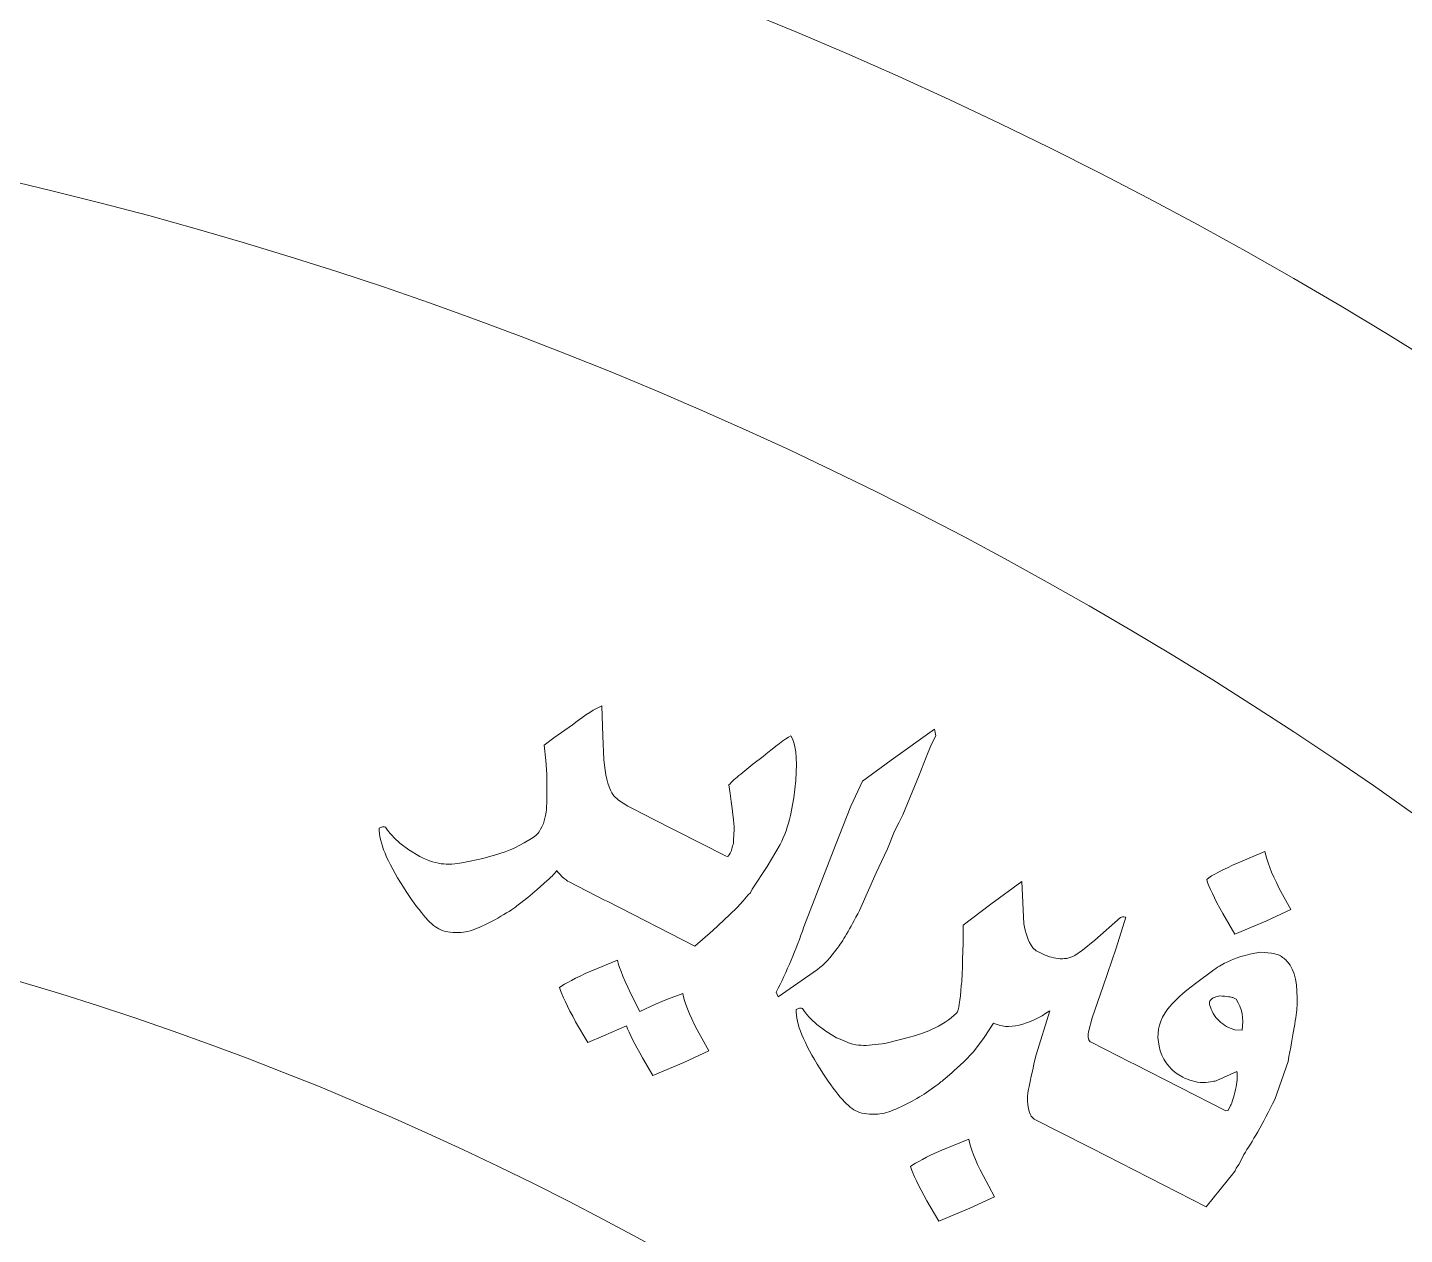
# Model space of a CAD drawing. Header units: millimetres. Extents: x -2159 to -1639, y -1602 to -453.
# Drawn here: x -1724.93 to -1700.85, y -835.24 to -814.14 of the extents above; entities that cross this region are included whole.
import ezdxf

# ---------------------------------------------------------------- set-up
doc = ezdxf.new("R2010")
doc.units = ezdxf.units.MM
doc.header["$MEASUREMENT"] = 0
doc.layers.add('Layer 1', color=7, linetype='Continuous')

msp = doc.modelspace()

# ---------------------------------------------------------------- linework, layer by layer
at = {"layer": 'Layer 1', "color": 250, "lineweight": 9}
for points, knots in [([(-1707.3702, -801.3175), (-1661.2961, -819.9329), (-1639.0364, -872.3735), (-1657.6515, -918.4475), (-1657.6515, -918.4475), (-1676.2666, -964.5215), (-1728.7073, -986.7814), (-1774.7816, -968.1663), (-1774.7816, -968.1663), (-1820.8557, -949.551), (-1843.1153, -897.1104), (-1824.5002, -851.0364), (-1824.5002, -851.0364), (-1805.8851, -804.9622), (-1753.4443, -782.7024), (-1707.3702, -801.3175)], [0, 0, 0, 0, 0.2, 0.2, 0.2, 0.2, 0.4, 0.4, 0.4, 0.4, 0.6, 0.6, 0.6, 0.6, 1, 1, 1, 1]), ([(-1712.4259, -813.8312), (-1673.2631, -829.6542), (-1654.3422, -874.2287), (-1670.1651, -913.3917), (-1670.1651, -913.3917), (-1685.988, -952.5545), (-1730.5627, -971.4753), (-1769.7257, -955.6525), (-1769.7257, -955.6525), (-1808.8886, -939.8299), (-1827.8095, -895.255), (-1811.9866, -856.0922), (-1811.9866, -856.0922), (-1796.1638, -816.9294), (-1751.5891, -798.0085), (-1712.4259, -813.8312)], [0, 0, 0, 0, 0.2, 0.2, 0.2, 0.2, 0.4, 0.4, 0.4, 0.4, 0.6, 0.6, 0.6, 0.6, 1, 1, 1, 1]), ([(-1741.0758, -815.0107), (-1702.5641, -815.0107), (-1671.3443, -846.2304), (-1671.3443, -884.742), (-1671.3443, -884.742), (-1671.3443, -923.2538), (-1702.5641, -954.4732), (-1741.0758, -954.4732), (-1741.0758, -954.4732), (-1779.5876, -954.4732), (-1810.8074, -923.2538), (-1810.8074, -884.742), (-1810.8074, -884.742), (-1810.8074, -846.2304), (-1779.5876, -815.0107), (-1741.0758, -815.0107)], [0, 0, 0, 0, 0.2, 0.2, 0.2, 0.2, 0.4, 0.4, 0.4, 0.4, 0.6, 0.6, 0.6, 0.6, 1, 1, 1, 1]), ([(-1714.787, -829.423), (-1714.787, -829.423), (-1714.8414, -829.3953), (-1714.8414, -829.3953), (-1714.8414, -829.3953), (-1714.8414, -829.3953), (-1715.4627, -829.079), (-1715.4627, -829.079), (-1715.4627, -829.079), (-1715.4952, -829.0623), (-1715.5345, -829.032), (-1715.5827, -828.9886), (-1715.5827, -828.9886), (-1715.5827, -828.9886), (-1715.6328, -828.9391), (-1715.6328, -828.9391), (-1715.6328, -828.9391), (-1715.653, -828.9151), (-1715.6685, -828.8952), (-1715.6765, -828.8774), (-1715.6765, -828.8774), (-1715.7331, -828.9513), (-1715.7903, -829.0096), (-1715.8457, -829.0514), (-1715.8457, -829.0514), (-1715.8457, -829.0514), (-1716.0216, -829.2118), (-1716.0216, -829.2118), (-1716.0216, -829.2118), (-1716.0216, -829.2118), (-1716.1843, -829.3531), (-1716.1843, -829.3531), (-1716.1843, -829.3531), (-1716.1843, -829.3531), (-1716.3744, -829.4977), (-1716.3744, -829.4977), (-1716.3744, -829.4977), (-1716.4459, -829.5538), (-1716.5576, -829.6252), (-1716.709, -829.7106), (-1716.709, -829.7106), (-1716.8241, -829.7787), (-1716.9495, -829.8399), (-1717.0876, -829.8926), (-1717.0876, -829.8926), (-1717.1801, -829.9363), (-1717.2825, -829.9594), (-1717.3938, -829.9627), (-1717.3938, -829.9627), (-1717.5323, -829.9691), (-1717.6482, -829.9478), (-1717.7432, -829.8993), (-1717.7432, -829.8993), (-1717.89, -829.8245), (-1718.0962, -829.5809), (-1718.3613, -829.1701), (-1718.3613, -829.1701), (-1718.6471, -828.7231), (-1718.7891, -828.3803), (-1718.786, -828.1388), (-1718.786, -828.1388), (-1718.786, -828.1388), (-1718.7449, -828.1186), (-1718.7449, -828.1186), (-1718.7449, -828.1186), (-1718.7222, -828.1113), (-1718.6985, -828.1116), (-1718.6752, -828.1199), (-1718.6752, -828.1199), (-1718.6072, -828.2214), (-1718.5212, -828.3147), (-1718.4208, -828.4002), (-1718.4208, -828.4002), (-1718.4208, -828.4002), (-1718.2655, -828.5187), (-1718.2655, -828.5187), (-1718.2655, -828.5187), (-1718.2655, -828.5187), (-1718.0761, -828.6306), (-1718.0761, -828.6306), (-1718.0761, -828.6306), (-1717.9144, -828.7131), (-1717.7742, -828.757), (-1717.6561, -828.764), (-1717.6561, -828.764), (-1717.6029, -828.7707), (-1717.5376, -828.7698), (-1717.4589, -828.7602), (-1717.4589, -828.7602), (-1717.4589, -828.7602), (-1717.3395, -828.744), (-1717.3395, -828.744), (-1717.3395, -828.744), (-1717.3395, -828.744), (-1717.1959, -828.7178), (-1717.1959, -828.7178), (-1717.1959, -828.7178), (-1716.8893, -828.6566), (-1716.628, -828.5774), (-1716.4104, -828.4795), (-1716.4104, -828.4795), (-1716.4104, -828.4795), (-1716.2467, -828.3934), (-1716.2467, -828.3934), (-1716.2467, -828.3934), (-1716.2467, -828.3934), (-1716.1179, -828.3187), (-1716.1179, -828.3187), (-1716.1179, -828.3187), (-1716.0459, -828.2749), (-1715.9929, -828.2214), (-1715.9604, -828.1576), (-1715.9604, -828.1576), (-1715.9604, -828.1576), (-1715.9383, -828.1141), (-1715.9383, -828.1141), (-1715.9383, -828.1141), (-1715.9383, -828.1141), (-1715.9092, -828.0569), (-1715.9092, -828.0569), (-1715.9092, -828.0569), (-1715.9092, -828.0569), (-1715.881, -827.9413), (-1715.881, -827.9413), (-1715.881, -827.9413), (-1715.8649, -827.8758), (-1715.8583, -827.8261), (-1715.8606, -827.7906), (-1715.8606, -827.7906), (-1715.8529, -827.7414), (-1715.8495, -827.6815), (-1715.8512, -827.6105), (-1715.8512, -827.6105), (-1715.8512, -827.6105), (-1715.8534, -827.1917), (-1715.8534, -827.1917), (-1715.8534, -827.1917), (-1715.8534, -827.1917), (-1715.8708, -826.9534), (-1715.8708, -826.9534), (-1715.8708, -826.9534), (-1715.8708, -826.9534), (-1715.8995, -826.6871), (-1715.8995, -826.6871), (-1715.8995, -826.6871), (-1715.8995, -826.6871), (-1715.732, -826.5568), (-1715.732, -826.5568), (-1715.732, -826.5568), (-1715.732, -826.5568), (-1715.4062, -826.3308), (-1715.4062, -826.3308), (-1715.4062, -826.3308), (-1715.1716, -826.1525), (-1715.0008, -826.0424), (-1714.892, -826.0004), (-1714.892, -826.0004), (-1714.892, -826.0004), (-1714.8749, -826.5312), (-1714.8749, -826.5312), (-1714.8749, -826.5312), (-1714.8749, -826.5312), (-1714.8528, -826.9379), (-1714.8528, -826.9379), (-1714.8528, -826.9379), (-1714.8309, -827.2042), (-1714.7839, -827.3976), (-1714.716, -827.5196), (-1714.716, -827.5196), (-1714.716, -827.5196), (-1714.6789, -827.5745), (-1714.6789, -827.5745), (-1714.6789, -827.5745), (-1714.6789, -827.5745), (-1714.6017, -827.648), (-1714.6017, -827.648), (-1714.6017, -827.648), (-1714.6017, -827.648), (-1714.4373, -827.7522), (-1714.4373, -827.7522), (-1714.4373, -827.7522), (-1714.4373, -827.7522), (-1714.0935, -827.9275), (-1714.0935, -827.9275), (-1714.0935, -827.9275), (-1714.0935, -827.9275), (-1714.0391, -827.9551), (-1714.0391, -827.9551), (-1714.0391, -827.9551), (-1714.0391, -827.9551), (-1714.0391, -827.9553), (-1714.0391, -827.9553), (-1714.0391, -827.9553), (-1714.0391, -827.9553), (-1712.7154, -828.6297), (-1712.7154, -828.6297), (-1712.7154, -828.6297), (-1712.691, -828.6421), (-1712.6676, -828.6232), (-1712.6434, -828.5756), (-1712.6434, -828.5756), (-1712.6434, -828.5756), (-1712.6225, -828.528), (-1712.6225, -828.528), (-1712.6225, -828.528), (-1712.6225, -828.528), (-1712.6022, -828.4477), (-1712.6022, -828.4477), (-1712.6022, -828.4477), (-1712.5903, -828.4109), (-1712.5852, -828.3775), (-1712.5883, -828.3502), (-1712.5883, -828.3502), (-1712.5883, -828.3502), (-1712.578, -828.1553), (-1712.578, -828.1553), (-1712.578, -828.1553), (-1712.5747, -828.0679), (-1712.6042, -827.8098), (-1712.6663, -827.381), (-1712.6663, -827.381), (-1712.6196, -827.3295), (-1712.5495, -827.2658), (-1712.4587, -827.1922), (-1712.4587, -827.1922), (-1712.4587, -827.1922), (-1712.2468, -827.0211), (-1712.2468, -827.0211), (-1712.2468, -827.0211), (-1712.2468, -827.0211), (-1712.0669, -826.8834), (-1712.0669, -826.8834), (-1712.0669, -826.8834), (-1711.848, -826.6989), (-1711.6874, -826.5786), (-1711.5834, -826.5256), (-1711.5834, -826.5256), (-1711.5002, -826.638), (-1711.4716, -826.8975), (-1711.4977, -827.3053), (-1711.4977, -827.3053), (-1711.4977, -827.3053), (-1711.5322, -827.608), (-1711.5322, -827.608), (-1711.5322, -827.608), (-1711.5322, -827.608), (-1711.5892, -827.9143), (-1711.5892, -827.9143), (-1711.5892, -827.9143), (-1711.6335, -828.1023), (-1711.6954, -828.271), (-1711.7723, -828.4219), (-1711.7723, -828.4219), (-1711.7723, -828.4219), (-1711.9998, -828.811), (-1711.9998, -828.811), (-1711.9998, -828.811), (-1711.9998, -828.811), (-1712.2598, -829.2042), (-1712.2598, -829.2042), (-1712.2598, -829.2042), (-1712.2598, -829.2042), (-1712.2924, -829.268), (-1712.2924, -829.268), (-1712.2924, -829.268), (-1712.2924, -829.268), (-1712.331, -829.3031), (-1712.331, -829.3031), (-1712.331, -829.3031), (-1712.331, -829.3031), (-1712.4205, -829.4082), (-1712.4205, -829.4082), (-1712.4205, -829.4082), (-1712.4205, -829.4082), (-1712.5202, -829.5166), (-1712.5202, -829.5166), (-1712.5202, -829.5166), (-1712.5202, -829.5166), (-1712.659, -829.6515), (-1712.659, -829.6515), (-1712.659, -829.6515), (-1712.659, -829.6515), (-1712.951, -829.9288), (-1712.951, -829.9288), (-1712.951, -829.9288), (-1712.951, -829.9288), (-1713.2636, -830.1995), (-1713.2636, -830.1995), (-1713.2636, -830.1995), (-1713.2636, -830.1995), (-1714.787, -829.423), (-1714.787, -829.423)], [0, 0, 0, 0, 0.0135135, 0.0135135, 0.0135135, 0.0135135, 0.027027, 0.027027, 0.027027, 0.027027, 0.0405405, 0.0405405, 0.0405405, 0.0405405, 0.0540541, 0.0540541, 0.0540541, 0.0540541, 0.0675676, 0.0675676, 0.0675676, 0.0675676, 0.0810811, 0.0810811, 0.0810811, 0.0810811, 0.0945946, 0.0945946, 0.0945946, 0.0945946, 0.1081081, 0.1081081, 0.1081081, 0.1081081, 0.1216216, 0.1216216, 0.1216216, 0.1216216, 0.1351351, 0.1351351, 0.1351351, 0.1351351, 0.1486486, 0.1486486, 0.1486486, 0.1486486, 0.1621622, 0.1621622, 0.1621622, 0.1621622, 0.1756757, 0.1756757, 0.1756757, 0.1756757, 0.1891892, 0.1891892, 0.1891892, 0.1891892, 0.2027027, 0.2027027, 0.2027027, 0.2027027, 0.2162162, 0.2162162, 0.2162162, 0.2162162, 0.2297297, 0.2297297, 0.2297297, 0.2297297, 0.2432432, 0.2432432, 0.2432432, 0.2432432, 0.2567568, 0.2567568, 0.2567568, 0.2567568, 0.2702703, 0.2702703, 0.2702703, 0.2702703, 0.2837838, 0.2837838, 0.2837838, 0.2837838, 0.2972973, 0.2972973, 0.2972973, 0.2972973, 0.3108108, 0.3108108, 0.3108108, 0.3108108, 0.3243243, 0.3243243, 0.3243243, 0.3243243, 0.3378378, 0.3378378, 0.3378378, 0.3378378, 0.3513514, 0.3513514, 0.3513514, 0.3513514, 0.3648649, 0.3648649, 0.3648649, 0.3648649, 0.3783784, 0.3783784, 0.3783784, 0.3783784, 0.3918919, 0.3918919, 0.3918919, 0.3918919, 0.4054054, 0.4054054, 0.4054054, 0.4054054, 0.4189189, 0.4189189, 0.4189189, 0.4189189, 0.4324324, 0.4324324, 0.4324324, 0.4324324, 0.4459459, 0.4459459, 0.4459459, 0.4459459, 0.4594595, 0.4594595, 0.4594595, 0.4594595, 0.472973, 0.472973, 0.472973, 0.472973, 0.4864865, 0.4864865, 0.4864865, 0.4864865, 0.5, 0.5, 0.5, 0.5, 0.5135135, 0.5135135, 0.5135135, 0.5135135, 0.527027, 0.527027, 0.527027, 0.527027, 0.5405405, 0.5405405, 0.5405405, 0.5405405, 0.5540541, 0.5540541, 0.5540541, 0.5540541, 0.5675676, 0.5675676, 0.5675676, 0.5675676, 0.5810811, 0.5810811, 0.5810811, 0.5810811, 0.5945946, 0.5945946, 0.5945946, 0.5945946, 0.6081081, 0.6081081, 0.6081081, 0.6081081, 0.6216216, 0.6216216, 0.6216216, 0.6216216, 0.6351351, 0.6351351, 0.6351351, 0.6351351, 0.6486486, 0.6486486, 0.6486486, 0.6486486, 0.6621622, 0.6621622, 0.6621622, 0.6621622, 0.6756757, 0.6756757, 0.6756757, 0.6756757, 0.6891892, 0.6891892, 0.6891892, 0.6891892, 0.7027027, 0.7027027, 0.7027027, 0.7027027, 0.7162162, 0.7162162, 0.7162162, 0.7162162, 0.7297297, 0.7297297, 0.7297297, 0.7297297, 0.7432432, 0.7432432, 0.7432432, 0.7432432, 0.7567568, 0.7567568, 0.7567568, 0.7567568, 0.7702703, 0.7702703, 0.7702703, 0.7702703, 0.7837838, 0.7837838, 0.7837838, 0.7837838, 0.7972973, 0.7972973, 0.7972973, 0.7972973, 0.8108108, 0.8108108, 0.8108108, 0.8108108, 0.8243243, 0.8243243, 0.8243243, 0.8243243, 0.8378378, 0.8378378, 0.8378378, 0.8378378, 0.8513514, 0.8513514, 0.8513514, 0.8513514, 0.8648649, 0.8648649, 0.8648649, 0.8648649, 0.8783784, 0.8783784, 0.8783784, 0.8783784, 0.8918919, 0.8918919, 0.8918919, 0.8918919, 0.9054054, 0.9054054, 0.9054054, 0.9054054, 0.9189189, 0.9189189, 0.9189189, 0.9189189, 0.9324324, 0.9324324, 0.9324324, 0.9324324, 0.9459459, 0.9459459, 0.9459459, 0.9459459, 0.9594595, 0.9594595, 0.9594595, 0.9594595, 0.972973, 0.972973, 0.972973, 0.972973, 1, 1, 1, 1]), ([(-1710.3847, -829.5758), (-1710.5522, -829.9048), (-1710.6828, -830.1275), (-1710.7766, -830.2441), (-1710.7766, -830.2441), (-1710.8875, -830.4016), (-1711.0017, -830.5248), (-1711.1212, -830.6113), (-1711.1212, -830.6113), (-1711.1212, -830.6113), (-1711.8035, -831.0872), (-1711.8035, -831.0872), (-1711.8035, -831.0872), (-1711.8035, -831.0872), (-1711.8418, -831.0076), (-1711.8418, -831.0076), (-1711.8418, -831.0076), (-1711.6548, -830.6406), (-1711.493, -830.2593), (-1711.3562, -829.8632), (-1711.3562, -829.8632), (-1711.3562, -829.8632), (-1710.8037, -828.4327), (-1710.8037, -828.4327), (-1710.8037, -828.4327), (-1710.8037, -828.4327), (-1710.5339, -827.752), (-1710.5339, -827.752), (-1710.5339, -827.752), (-1710.5339, -827.752), (-1710.3328, -827.3168), (-1710.3328, -827.3168), (-1710.3328, -827.3168), (-1710.3328, -827.3168), (-1709.8304, -826.946), (-1709.8304, -826.946), (-1709.8304, -826.946), (-1709.8304, -826.946), (-1709.0732, -826.4074), (-1709.0732, -826.4074), (-1709.0732, -826.4074), (-1709.0732, -826.4074), (-1709.051, -826.5249), (-1709.051, -826.5249), (-1709.051, -826.5249), (-1709.051, -826.5249), (-1709.1299, -826.6798), (-1709.1299, -826.6798), (-1709.1299, -826.6798), (-1709.1299, -826.6798), (-1709.2203, -826.8942), (-1709.2203, -826.8942), (-1709.2203, -826.8942), (-1709.2203, -826.8942), (-1709.3427, -827.2084), (-1709.3427, -827.2084), (-1709.3427, -827.2084), (-1709.3427, -827.2084), (-1709.6271, -827.9074), (-1709.6271, -827.9074), (-1709.6271, -827.9074), (-1709.6271, -827.9074), (-1709.6984, -828.0474), (-1709.6984, -828.0474), (-1709.6984, -828.0474), (-1709.6984, -828.0474), (-1709.7711, -828.1902), (-1709.7711, -828.1902), (-1709.7711, -828.1902), (-1709.7711, -828.1902), (-1709.8935, -828.5011), (-1709.8935, -828.5011), (-1709.8935, -828.5011), (-1709.8935, -828.5011), (-1709.9995, -828.7226), (-1709.9995, -828.7226), (-1709.9995, -828.7226), (-1709.9995, -828.7226), (-1710.0931, -828.9197), (-1710.0931, -828.9197), (-1710.0931, -828.9197), (-1710.0931, -828.9197), (-1710.3847, -829.5758), (-1710.3847, -829.5758)], [0, 0, 0, 0, 0.0454545, 0.0454545, 0.0454545, 0.0454545, 0.0909091, 0.0909091, 0.0909091, 0.0909091, 0.1363636, 0.1363636, 0.1363636, 0.1363636, 0.1818182, 0.1818182, 0.1818182, 0.1818182, 0.2272727, 0.2272727, 0.2272727, 0.2272727, 0.2727273, 0.2727273, 0.2727273, 0.2727273, 0.3181818, 0.3181818, 0.3181818, 0.3181818, 0.3636364, 0.3636364, 0.3636364, 0.3636364, 0.4090909, 0.4090909, 0.4090909, 0.4090909, 0.4545455, 0.4545455, 0.4545455, 0.4545455, 0.5, 0.5, 0.5, 0.5, 0.5454545, 0.5454545, 0.5454545, 0.5454545, 0.5909091, 0.5909091, 0.5909091, 0.5909091, 0.6363636, 0.6363636, 0.6363636, 0.6363636, 0.6818182, 0.6818182, 0.6818182, 0.6818182, 0.7272727, 0.7272727, 0.7272727, 0.7272727, 0.7727273, 0.7727273, 0.7727273, 0.7727273, 0.8181818, 0.8181818, 0.8181818, 0.8181818, 0.8636364, 0.8636364, 0.8636364, 0.8636364, 0.9090909, 0.9090909, 0.9090909, 0.9090909, 1, 1, 1, 1]), ([(-1741.0758, -828.5071), (-1710.018, -828.5071), (-1684.8408, -853.6844), (-1684.8408, -884.7422), (-1684.8408, -884.7422), (-1684.8408, -915.7998), (-1710.018, -940.9771), (-1741.0758, -940.9771), (-1741.0758, -940.9771), (-1772.1336, -940.9771), (-1797.3109, -915.7998), (-1797.3109, -884.7422), (-1797.3109, -884.7422), (-1797.3109, -853.6844), (-1772.1336, -828.5071), (-1741.0758, -828.5071)], [0, 0, 0, 0, 0.2, 0.2, 0.2, 0.2, 0.4, 0.4, 0.4, 0.4, 0.6, 0.6, 0.6, 0.6, 1, 1, 1, 1]), ([(-1702.8393, -829.5615), (-1702.8393, -829.5615), (-1703.2788, -829.7621), (-1703.2788, -829.7621), (-1703.2788, -829.7621), (-1703.2788, -829.7621), (-1703.8169, -829.9913), (-1703.8169, -829.9913), (-1703.8169, -829.9913), (-1703.8169, -829.9913), (-1704.0291, -829.6315), (-1704.0291, -829.6315), (-1704.0291, -829.6315), (-1704.1798, -829.3631), (-1704.2738, -829.1644), (-1704.3116, -829.0338), (-1704.3116, -829.0338), (-1704.2178, -828.9603), (-1704.0348, -828.8634), (-1703.763, -828.7434), (-1703.763, -828.7434), (-1703.763, -828.7434), (-1703.2923, -828.5483), (-1703.2923, -828.5483), (-1703.2923, -828.5483), (-1703.2655, -828.7006), (-1703.1824, -828.9142), (-1703.0426, -829.1909), (-1703.0426, -829.1909), (-1703.0426, -829.1909), (-1702.8393, -829.5615), (-1702.8393, -829.5615)], [0, 0, 0, 0, 0.1111111, 0.1111111, 0.1111111, 0.1111111, 0.2222222, 0.2222222, 0.2222222, 0.2222222, 0.3333333, 0.3333333, 0.3333333, 0.3333333, 0.4444444, 0.4444444, 0.4444444, 0.4444444, 0.5555556, 0.5555556, 0.5555556, 0.5555556, 0.6666667, 0.6666667, 0.6666667, 0.6666667, 0.7777778, 0.7777778, 0.7777778, 0.7777778, 1, 1, 1, 1]), ([(-1703.1185, -832.881), (-1703.3386, -833.3132), (-1703.5191, -833.6338), (-1703.6619, -833.8435), (-1703.6619, -833.8435), (-1703.6619, -833.8435), (-1703.7111, -833.9435), (-1703.7111, -833.9435), (-1703.7111, -833.9435), (-1703.7111, -833.9435), (-1703.7505, -834.0175), (-1703.7505, -834.0175), (-1703.7505, -834.0175), (-1703.7505, -834.0175), (-1703.7933, -834.0813), (-1703.7933, -834.0813), (-1703.7933, -834.0813), (-1703.7933, -834.0813), (-1703.8162, -834.1297), (-1703.8162, -834.1297), (-1703.8162, -834.1297), (-1703.8162, -834.1297), (-1703.8341, -834.1615), (-1703.8341, -834.1615), (-1703.8341, -834.1615), (-1703.8341, -834.1615), (-1703.8562, -834.1845), (-1703.8562, -834.1845), (-1703.8562, -834.1845), (-1703.8562, -834.1845), (-1703.954, -834.3059), (-1703.954, -834.3059), (-1703.954, -834.3059), (-1703.954, -834.3059), (-1704.319, -834.7567), (-1704.319, -834.7567), (-1704.319, -834.7567), (-1704.319, -834.7567), (-1706.3237, -833.7354), (-1706.3237, -833.7354), (-1706.3237, -833.7354), (-1706.3237, -833.7354), (-1706.3972, -833.6978), (-1706.3972, -833.6978), (-1706.3972, -833.6978), (-1706.3972, -833.6978), (-1707.3268, -833.2242), (-1707.3268, -833.2242), (-1707.3268, -833.2242), (-1707.4069, -833.1834), (-1707.4469, -833.0501), (-1707.4472, -832.8223), (-1707.4472, -832.8223), (-1707.4363, -832.7268), (-1707.3853, -832.4857), (-1707.2944, -832.0989), (-1707.2944, -832.0989), (-1707.2944, -832.0989), (-1707.0533, -831.3299), (-1707.0533, -831.3299), (-1707.0533, -831.3299), (-1707.2396, -831.4574), (-1707.4183, -831.5426), (-1707.5912, -831.5828), (-1707.5912, -831.5828), (-1707.7641, -831.6232), (-1707.9135, -831.6105), (-1708.0412, -831.5455), (-1708.0412, -831.5455), (-1708.0412, -831.5455), (-1708.2021, -831.8007), (-1708.2021, -831.8007), (-1708.2021, -831.8007), (-1708.2021, -831.8007), (-1708.3875, -832.047), (-1708.3875, -832.047), (-1708.3875, -832.047), (-1708.3875, -832.047), (-1708.5574, -832.2223), (-1708.5574, -832.2223), (-1708.5574, -832.2223), (-1708.5574, -832.2223), (-1708.7339, -832.3841), (-1708.7339, -832.3841), (-1708.7339, -832.3841), (-1708.7888, -832.4314), (-1708.8425, -832.4794), (-1708.8974, -832.5267), (-1708.8974, -832.5267), (-1708.9159, -832.543), (-1708.979, -832.5931), (-1709.0868, -832.6733), (-1709.0868, -832.6733), (-1709.1958, -832.753), (-1709.3062, -832.8251), (-1709.4213, -832.8863), (-1709.4213, -832.8863), (-1709.537, -832.9558), (-1709.6638, -833.0162), (-1709.8006, -833.0698), (-1709.8006, -833.0698), (-1709.893, -833.1134), (-1709.9955, -833.1365), (-1710.1075, -833.1412), (-1710.1075, -833.1412), (-1710.2453, -833.1461), (-1710.3619, -833.1262), (-1710.4569, -833.0777), (-1710.4569, -833.0777), (-1710.6037, -833.003), (-1710.8086, -832.7599), (-1711.0722, -832.3465), (-1711.0722, -832.3465), (-1711.356, -831.8989), (-1711.4966, -831.5533), (-1711.4926, -831.3104), (-1711.4926, -831.3104), (-1711.4926, -831.3104), (-1711.4524, -831.2917), (-1711.4524, -831.2917), (-1711.4524, -831.2917), (-1711.4291, -831.283), (-1711.4052, -831.2831), (-1711.382, -831.2915), (-1711.382, -831.2915), (-1711.3139, -831.393), (-1711.2295, -831.4857), (-1711.1291, -831.5711), (-1711.1291, -831.5711), (-1711.1291, -831.5711), (-1710.9738, -831.6896), (-1710.9738, -831.6896), (-1710.9738, -831.6896), (-1710.9738, -831.6896), (-1710.7842, -831.8016), (-1710.7842, -831.8016), (-1710.7842, -831.8016), (-1710.7842, -831.8016), (-1710.6952, -831.8418), (-1710.6952, -831.8418), (-1710.6952, -831.8418), (-1710.6952, -831.8418), (-1710.549, -831.9009), (-1710.549, -831.9009), (-1710.549, -831.9009), (-1710.4823, -831.9246), (-1710.4182, -831.9366), (-1710.3555, -831.9344), (-1710.3555, -831.9344), (-1710.2458, -831.9407), (-1710.1003, -831.9274), (-1709.92, -831.896), (-1709.92, -831.896), (-1709.92, -831.896), (-1709.4845, -831.7875), (-1709.4845, -831.7875), (-1709.4845, -831.7875), (-1709.3745, -831.7563), (-1709.2534, -831.7135), (-1709.1235, -831.66), (-1709.1235, -831.66), (-1708.9522, -831.5863), (-1708.8063, -831.4912), (-1708.6853, -831.3714), (-1708.6853, -831.3714), (-1708.65, -831.3224), (-1708.623, -831.1616), (-1708.6031, -830.8877), (-1708.6031, -830.8877), (-1708.591, -830.8236), (-1708.5831, -830.6702), (-1708.5799, -830.4287), (-1708.5799, -830.4287), (-1708.5799, -830.4287), (-1708.571, -830.1524), (-1708.571, -830.1524), (-1708.571, -830.1524), (-1708.571, -830.1524), (-1708.5678, -830.0187), (-1708.5678, -830.0187), (-1708.5678, -830.0187), (-1708.5678, -830.0187), (-1708.5678, -829.8338), (-1708.5678, -829.8338), (-1708.5678, -829.8338), (-1708.5678, -829.8338), (-1708.0862, -829.4663), (-1708.0862, -829.4663), (-1708.0862, -829.4663), (-1708.0862, -829.4663), (-1707.5469, -829.0699), (-1707.5469, -829.0699), (-1707.5469, -829.0699), (-1707.5469, -829.0699), (-1707.5082, -829.8106), (-1707.5082, -829.8106), (-1707.5082, -829.8106), (-1707.4876, -829.9649), (-1707.4347, -830.1065), (-1707.3518, -830.2326), (-1707.3518, -830.2326), (-1707.3518, -830.2326), (-1707.2961, -830.2815), (-1707.2961, -830.2815), (-1707.2961, -830.2815), (-1707.2961, -830.2815), (-1707.2093, -830.3258), (-1707.2093, -830.3258), (-1707.2093, -830.3258), (-1707.114, -830.3743), (-1707.0134, -830.4051), (-1706.9104, -830.4182), (-1706.9104, -830.4182), (-1706.8062, -830.4319), (-1706.7106, -830.4122), (-1706.6201, -830.3623), (-1706.6201, -830.3623), (-1706.6201, -830.3623), (-1706.485, -830.272), (-1706.485, -830.272), (-1706.485, -830.272), (-1706.485, -830.272), (-1706.2653, -830.0962), (-1706.2653, -830.0962), (-1706.2653, -830.0962), (-1706.2653, -830.0962), (-1705.8162, -829.6986), (-1705.8162, -829.6986), (-1705.8162, -829.6986), (-1705.7997, -829.6864), (-1705.7716, -829.6853), (-1705.7281, -829.6937), (-1705.7281, -829.6937), (-1705.7281, -829.6937), (-1705.8953, -830.2368), (-1705.8953, -830.2368), (-1705.8953, -830.2368), (-1705.8953, -830.2368), (-1706.1214, -830.8989), (-1706.1214, -830.8989), (-1706.1214, -830.8989), (-1706.1214, -830.8989), (-1706.3167, -831.4568), (-1706.3167, -831.4568), (-1706.3167, -831.4568), (-1706.3167, -831.4568), (-1706.3785, -831.6992), (-1706.3785, -831.6992), (-1706.3785, -831.6992), (-1706.3929, -831.798), (-1706.3776, -831.8589), (-1706.3314, -831.8824), (-1706.3314, -831.8824), (-1706.3314, -831.8824), (-1705.6492, -832.2301), (-1705.6492, -832.2301), (-1705.6492, -832.2301), (-1705.6492, -832.2301), (-1705.5757, -832.2674), (-1705.5757, -832.2674), (-1705.5757, -832.2674), (-1705.5757, -832.2674), (-1703.976, -833.0826), (-1703.976, -833.0826), (-1703.976, -833.0826), (-1703.976, -833.0826), (-1703.9372, -833.0766), (-1703.9372, -833.0766), (-1703.9372, -833.0766), (-1703.9372, -833.0766), (-1703.8928, -832.9897), (-1703.8928, -832.9897), (-1703.8928, -832.9897), (-1703.8685, -832.942), (-1703.8413, -832.8482), (-1703.8089, -832.7072), (-1703.8089, -832.7072), (-1703.7779, -832.586), (-1703.7689, -832.481), (-1703.7825, -832.3903), (-1703.7825, -832.3903), (-1703.7825, -832.3903), (-1704.1365, -832.5506), (-1704.1365, -832.5506), (-1704.1365, -832.5506), (-1704.1577, -832.5619), (-1704.2383, -832.5757), (-1704.3762, -832.5876), (-1704.3762, -832.5876), (-1704.5051, -832.5785), (-1704.6229, -832.5475), (-1704.7288, -832.4934), (-1704.7288, -832.4934), (-1704.9259, -832.3931), (-1705.0578, -832.2386), (-1705.1223, -832.0294), (-1705.1223, -832.0294), (-1705.189, -831.8207), (-1705.1745, -831.6244), (-1705.0817, -831.4423), (-1705.0817, -831.4423), (-1705.0817, -831.4423), (-1705.0058, -831.32), (-1705.0058, -831.32), (-1705.0058, -831.32), (-1704.8893, -831.1655), (-1704.7231, -831.0105), (-1704.5062, -830.8539), (-1704.5062, -830.8539), (-1704.5062, -830.8539), (-1704.1886, -830.6134), (-1704.1886, -830.6134), (-1704.1886, -830.6134), (-1704.0954, -830.5514), (-1704.0131, -830.5043), (-1703.9412, -830.474), (-1703.9412, -830.474), (-1703.8247, -830.4102), (-1703.6348, -830.3529), (-1703.3717, -830.3037), (-1703.3717, -830.3037), (-1703.3717, -830.3037), (-1703.1801, -830.3209), (-1703.1801, -830.3209), (-1703.1801, -830.3209), (-1703.1194, -830.333), (-1703.0746, -830.3456), (-1703.0447, -830.3608), (-1703.0447, -830.3608), (-1702.9863, -830.3906), (-1702.9367, -830.4278), (-1702.8975, -830.4752), (-1702.8975, -830.4752), (-1702.7696, -830.6207), (-1702.715, -830.8763), (-1702.7307, -831.2433), (-1702.7307, -831.2433), (-1702.7438, -831.4266), (-1702.7974, -831.7503), (-1702.8889, -832.2156), (-1702.8889, -832.2156), (-1702.8889, -832.2156), (-1703.1185, -832.881), (-1703.1185, -832.881)], [0, 0, 0, 0, 0.0114943, 0.0114943, 0.0114943, 0.0114943, 0.0229885, 0.0229885, 0.0229885, 0.0229885, 0.0344828, 0.0344828, 0.0344828, 0.0344828, 0.045977, 0.045977, 0.045977, 0.045977, 0.0574713, 0.0574713, 0.0574713, 0.0574713, 0.0689655, 0.0689655, 0.0689655, 0.0689655, 0.0804598, 0.0804598, 0.0804598, 0.0804598, 0.091954, 0.091954, 0.091954, 0.091954, 0.1034483, 0.1034483, 0.1034483, 0.1034483, 0.1149425, 0.1149425, 0.1149425, 0.1149425, 0.1264368, 0.1264368, 0.1264368, 0.1264368, 0.137931, 0.137931, 0.137931, 0.137931, 0.1494253, 0.1494253, 0.1494253, 0.1494253, 0.1609195, 0.1609195, 0.1609195, 0.1609195, 0.1724138, 0.1724138, 0.1724138, 0.1724138, 0.183908, 0.183908, 0.183908, 0.183908, 0.1954023, 0.1954023, 0.1954023, 0.1954023, 0.2068966, 0.2068966, 0.2068966, 0.2068966, 0.2183908, 0.2183908, 0.2183908, 0.2183908, 0.2298851, 0.2298851, 0.2298851, 0.2298851, 0.2413793, 0.2413793, 0.2413793, 0.2413793, 0.2528736, 0.2528736, 0.2528736, 0.2528736, 0.2643678, 0.2643678, 0.2643678, 0.2643678, 0.2758621, 0.2758621, 0.2758621, 0.2758621, 0.2873563, 0.2873563, 0.2873563, 0.2873563, 0.2988506, 0.2988506, 0.2988506, 0.2988506, 0.3103448, 0.3103448, 0.3103448, 0.3103448, 0.3218391, 0.3218391, 0.3218391, 0.3218391, 0.3333333, 0.3333333, 0.3333333, 0.3333333, 0.3448276, 0.3448276, 0.3448276, 0.3448276, 0.3563218, 0.3563218, 0.3563218, 0.3563218, 0.3678161, 0.3678161, 0.3678161, 0.3678161, 0.3793103, 0.3793103, 0.3793103, 0.3793103, 0.3908046, 0.3908046, 0.3908046, 0.3908046, 0.4022989, 0.4022989, 0.4022989, 0.4022989, 0.4137931, 0.4137931, 0.4137931, 0.4137931, 0.4252874, 0.4252874, 0.4252874, 0.4252874, 0.4367816, 0.4367816, 0.4367816, 0.4367816, 0.4482759, 0.4482759, 0.4482759, 0.4482759, 0.4597701, 0.4597701, 0.4597701, 0.4597701, 0.4712644, 0.4712644, 0.4712644, 0.4712644, 0.4827586, 0.4827586, 0.4827586, 0.4827586, 0.4942529, 0.4942529, 0.4942529, 0.4942529, 0.5057471, 0.5057471, 0.5057471, 0.5057471, 0.5172414, 0.5172414, 0.5172414, 0.5172414, 0.5287356, 0.5287356, 0.5287356, 0.5287356, 0.5402299, 0.5402299, 0.5402299, 0.5402299, 0.5517241, 0.5517241, 0.5517241, 0.5517241, 0.5632184, 0.5632184, 0.5632184, 0.5632184, 0.5747126, 0.5747126, 0.5747126, 0.5747126, 0.5862069, 0.5862069, 0.5862069, 0.5862069, 0.5977011, 0.5977011, 0.5977011, 0.5977011, 0.6091954, 0.6091954, 0.6091954, 0.6091954, 0.6206897, 0.6206897, 0.6206897, 0.6206897, 0.6321839, 0.6321839, 0.6321839, 0.6321839, 0.6436782, 0.6436782, 0.6436782, 0.6436782, 0.6551724, 0.6551724, 0.6551724, 0.6551724, 0.6666667, 0.6666667, 0.6666667, 0.6666667, 0.6781609, 0.6781609, 0.6781609, 0.6781609, 0.6896552, 0.6896552, 0.6896552, 0.6896552, 0.7011494, 0.7011494, 0.7011494, 0.7011494, 0.7126437, 0.7126437, 0.7126437, 0.7126437, 0.7241379, 0.7241379, 0.7241379, 0.7241379, 0.7356322, 0.7356322, 0.7356322, 0.7356322, 0.7471264, 0.7471264, 0.7471264, 0.7471264, 0.7586207, 0.7586207, 0.7586207, 0.7586207, 0.7701149, 0.7701149, 0.7701149, 0.7701149, 0.7816092, 0.7816092, 0.7816092, 0.7816092, 0.7931034, 0.7931034, 0.7931034, 0.7931034, 0.8045977, 0.8045977, 0.8045977, 0.8045977, 0.816092, 0.816092, 0.816092, 0.816092, 0.8275862, 0.8275862, 0.8275862, 0.8275862, 0.8390805, 0.8390805, 0.8390805, 0.8390805, 0.8505747, 0.8505747, 0.8505747, 0.8505747, 0.862069, 0.862069, 0.862069, 0.862069, 0.8735632, 0.8735632, 0.8735632, 0.8735632, 0.8850575, 0.8850575, 0.8850575, 0.8850575, 0.8965517, 0.8965517, 0.8965517, 0.8965517, 0.908046, 0.908046, 0.908046, 0.908046, 0.9195402, 0.9195402, 0.9195402, 0.9195402, 0.9310345, 0.9310345, 0.9310345, 0.9310345, 0.9425287, 0.9425287, 0.9425287, 0.9425287, 0.954023, 0.954023, 0.954023, 0.954023, 0.9655172, 0.9655172, 0.9655172, 0.9655172, 0.9770115, 0.9770115, 0.9770115, 0.9770115, 1, 1, 1, 1]), ([(-1713.0196, -832.0322), (-1713.0196, -832.0322), (-1713.4577, -832.2336), (-1713.4577, -832.2336), (-1713.4577, -832.2336), (-1713.4577, -832.2336), (-1713.9962, -832.4642), (-1713.9962, -832.4642), (-1713.9962, -832.4642), (-1713.9962, -832.4642), (-1714.1789, -832.1536), (-1714.1789, -832.1536), (-1714.1789, -832.1536), (-1714.3162, -831.9158), (-1714.4096, -831.7297), (-1714.4611, -831.5922), (-1714.4611, -831.5922), (-1714.4611, -831.5922), (-1714.8622, -831.7713), (-1714.8622, -831.7713), (-1714.8622, -831.7713), (-1714.8622, -831.7713), (-1715.1353, -831.8838), (-1715.1353, -831.8838), (-1715.1353, -831.8838), (-1715.1353, -831.8838), (-1715.3481, -831.522), (-1715.3481, -831.522), (-1715.3481, -831.522), (-1715.4941, -831.2575), (-1715.5874, -831.0577), (-1715.6301, -830.9263), (-1715.6301, -830.9263), (-1715.536, -830.8527), (-1715.3539, -830.7572), (-1715.0828, -830.6385), (-1715.0828, -830.6385), (-1715.0828, -830.6385), (-1714.6135, -830.4463), (-1714.6135, -830.4463), (-1714.6135, -830.4463), (-1714.6119, -830.5138), (-1714.5343, -830.7108), (-1714.3839, -831.0375), (-1714.3839, -831.0375), (-1714.3839, -831.0375), (-1714.2231, -831.3436), (-1714.2231, -831.3436), (-1714.2231, -831.3436), (-1714.2231, -831.3436), (-1713.9514, -831.2134), (-1713.9514, -831.2134), (-1713.9514, -831.2134), (-1713.9514, -831.2134), (-1713.7693, -831.1418), (-1713.7693, -831.1418), (-1713.7693, -831.1418), (-1713.7693, -831.1418), (-1713.4744, -831.0266), (-1713.4744, -831.0266), (-1713.4744, -831.0266), (-1713.4482, -831.1769), (-1713.3631, -831.3898), (-1713.2227, -831.6651), (-1713.2227, -831.6651), (-1713.2227, -831.6651), (-1713.0196, -832.0322), (-1713.0196, -832.0322)], [0, 0, 0, 0, 0.0555556, 0.0555556, 0.0555556, 0.0555556, 0.1111111, 0.1111111, 0.1111111, 0.1111111, 0.1666667, 0.1666667, 0.1666667, 0.1666667, 0.2222222, 0.2222222, 0.2222222, 0.2222222, 0.2777778, 0.2777778, 0.2777778, 0.2777778, 0.3333333, 0.3333333, 0.3333333, 0.3333333, 0.3888889, 0.3888889, 0.3888889, 0.3888889, 0.4444444, 0.4444444, 0.4444444, 0.4444444, 0.5, 0.5, 0.5, 0.5, 0.5555556, 0.5555556, 0.5555556, 0.5555556, 0.6111111, 0.6111111, 0.6111111, 0.6111111, 0.6666667, 0.6666667, 0.6666667, 0.6666667, 0.7222222, 0.7222222, 0.7222222, 0.7222222, 0.7777778, 0.7777778, 0.7777778, 0.7777778, 0.8333333, 0.8333333, 0.8333333, 0.8333333, 0.8888889, 0.8888889, 0.8888889, 0.8888889, 1, 1, 1, 1]), ([(-1703.6924, -831.669), (-1703.6589, -831.4655), (-1703.6937, -831.2851), (-1703.7962, -831.1301), (-1703.7962, -831.1301), (-1703.7962, -831.1301), (-1703.8519, -831.1018), (-1703.8519, -831.1018), (-1703.8519, -831.1018), (-1703.8763, -831.0893), (-1703.9554, -831.0799), (-1704.0884, -831.0719), (-1704.0884, -831.0719), (-1704.1772, -831.0883), (-1704.2334, -831.118), (-1704.2569, -831.1642), (-1704.2569, -831.1642), (-1704.2734, -831.1968), (-1704.2542, -831.2665), (-1704.1991, -831.3767), (-1704.1991, -831.3767), (-1704.1392, -831.4776), (-1704.06, -831.5538), (-1703.9621, -831.6036), (-1703.9621, -831.6036), (-1703.9621, -831.6036), (-1703.9009, -831.6348), (-1703.9009, -831.6348), (-1703.9009, -831.6348), (-1703.9009, -831.6348), (-1703.8221, -831.6647), (-1703.8221, -831.6647), (-1703.8221, -831.6647), (-1703.8221, -831.6647), (-1703.6924, -831.669), (-1703.6924, -831.669)], [0, 0, 0, 0, 0.1, 0.1, 0.1, 0.1, 0.2, 0.2, 0.2, 0.2, 0.3, 0.3, 0.3, 0.3, 0.4, 0.4, 0.4, 0.4, 0.5, 0.5, 0.5, 0.5, 0.6, 0.6, 0.6, 0.6, 0.7, 0.7, 0.7, 0.7, 0.8, 0.8, 0.8, 0.8, 1, 1, 1, 1]), ([(-1708.0198, -834.5848), (-1708.0198, -834.5848), (-1708.4568, -834.7834), (-1708.4568, -834.7834), (-1708.4568, -834.7834), (-1708.4568, -834.7834), (-1708.9947, -835.0126), (-1708.9947, -835.0126), (-1708.9947, -835.0126), (-1708.9947, -835.0126), (-1709.2081, -834.6521), (-1709.2081, -834.6521), (-1709.2081, -834.6521), (-1709.3536, -834.3863), (-1709.4475, -834.1878), (-1709.4916, -834.0558), (-1709.4916, -834.0558), (-1709.3962, -833.983), (-1709.2139, -833.8874), (-1708.9422, -833.7674), (-1708.9422, -833.7674), (-1708.9422, -833.7674), (-1708.4727, -833.5751), (-1708.4727, -833.5751), (-1708.4727, -833.5751), (-1708.4467, -833.7253), (-1708.3638, -833.9388), (-1708.2233, -834.2142), (-1708.2233, -834.2142), (-1708.2233, -834.2142), (-1708.0198, -834.5848), (-1708.0198, -834.5848)], [0, 0, 0, 0, 0.1111111, 0.1111111, 0.1111111, 0.1111111, 0.2222222, 0.2222222, 0.2222222, 0.2222222, 0.3333333, 0.3333333, 0.3333333, 0.3333333, 0.4444444, 0.4444444, 0.4444444, 0.4444444, 0.5555556, 0.5555556, 0.5555556, 0.5555556, 0.6666667, 0.6666667, 0.6666667, 0.6666667, 0.7777778, 0.7777778, 0.7777778, 0.7777778, 1, 1, 1, 1])]:
    msp.add_open_spline(points, degree=3, knots=knots, dxfattribs=at)

doc.saveas('drawing.dxf')
